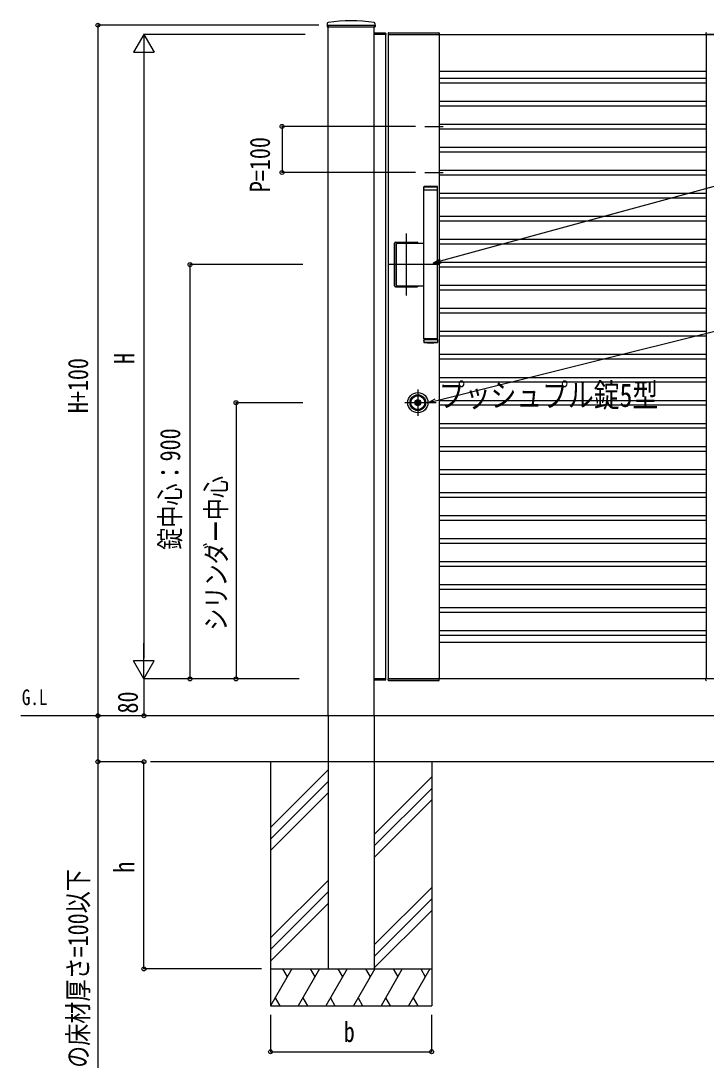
# Model space of a CAD drawing. Units: millimetres, scale not verified. Extents: x -4205 to 4205, y -2970 to 2970.
# Drawn here: x -1203 to 285, y -976 to 1282 of the extents above; entities that cross this region are included whole.
import ezdxf
from ezdxf.enums import TextEntityAlignment as Align

# ---------------------------------------------------------------- set-up
doc = ezdxf.new("R2010")
doc.units = ezdxf.units.MM
doc.header["$LTSCALE"] = 10
for name, color, linetype in [('0-3_USER1', 3, 'Continuous'), ('0-4_YKK_12', 2, 'Continuous'), ('0-6_YKK_A1', 4, 'Continuous'), ('0-7_YKK_D', 6, 'Continuous')]:
    doc.layers.add(name, color=color, linetype=linetype)
doc.styles.add('ＭＳ ゴシック', font='')
doc.styles.get('ＭＳ ゴシック').set_extended_font_data('MS Gothic')

msp = doc.modelspace()

# ---------------------------------------------------------------- linework, layer by layer
at = {"layer": '0-4_YKK_12'}
for p, q in [((-365.98, 684.94), (-365.98, 819.72)), ((-292.95, 752.33), (-404.98, 752.33)), ((-340.98, 480.6), (-340.98, 424.06)), ((-312.71, 452.33), (-369.25, 452.33))]:
    msp.add_line(p, q, dxfattribs=at)
at = {"layer": '0-6_YKK_A1'}
for p, q in [((-537.73, 1276.02), (-538.08, 1269.36)), ((-537.58, 1268.83), (-434.38, 1268.83)), ((-535.98, 1272.33), (-535.98, 1268.83)), ((-535.98, -227.67), (-535.98, 1268.83)), ((-435.98, -227.67), (-435.98, 1268.83)), ((-434.23, 1276.02), (-433.88, 1269.36)), ((-436.18, 1252.33), (-436.07, 1254.36)), ((-410.68, 1252.33), (-436.18, 1252.33)), ((-410.98, 1252.33), (-435.98, 1252.33)), ((-411.29, 1254.83), (-435.57, 1254.83)), ((-410.79, 1254.36), (-410.68, 1252.33)), ((-405.35, 1254.88), (-405.48, 1252.33)), ((-405.48, 1252.33), (-294.48, 1252.33)), ((-404.35, 1255.83), (-295.61, 1255.83)), ((-294.98, 1252.33), (-294.98, -147.67)), ((-294.61, 1254.88), (-294.48, 1252.33)), ((284.65, 1254.88), (284.52, 1252.33)), ((395.52, 1252.33), (284.52, 1252.33)), ((285.02, 1252.33), (285.02, -147.67)), ((-294.98, 1172.33), (285.02, 1172.33)), ((-294.98, 1157.33), (285.02, 1157.33)), ((-294.98, 1147.33), (285.02, 1147.33)), ((-294.98, 1107.33), (285.02, 1107.33)), ((-294.98, 1097.33), (285.02, 1097.33)), ((-325.98, 1052.33), (-285.98, 1052.33)), ((-294.98, 1057.33), (285.02, 1057.33)), ((-294.98, 1047.33), (285.02, 1047.33)), ((-294.98, 1007.33), (285.02, 1007.33)), ((-294.98, 997.33), (285.02, 997.33)), ((-325.98, 952.33), (-285.98, 952.33)), ((-294.98, 957.33), (285.02, 957.33)), ((-294.98, 947.33), (285.02, 947.33)), ((-327.98, 921.33), (-297.98, 921.33)), ((-327.98, 914.83), (-327.98, 921.33)), ((-327.98, 918.61), (-327.98, 917.61)), ((-327.98, 914.83), (-297.98, 914.83)), ((-327.98, 590.83), (-327.98, 913.83)), ((-297.98, 913.83), (-327.98, 913.83)), ((-326.98, 913.83), (-326.98, 914.83)), ((-298.98, 913.83), (-298.98, 914.83)), ((-297.98, 921.33), (-298.48, 921.83)), ((-297.98, 914.83), (-297.98, 921.33)), ((-297.98, 590.83), (-297.98, 913.83)), ((-294.98, 907.33), (285.02, 907.33)), ((-294.98, 897.33), (285.02, 897.33)), ((-294.98, 857.33), (285.02, 857.33)), ((-294.98, 847.33), (285.02, 847.33)), ((-391.48, 705.83), (-391.48, 798.83)), ((-390.98, 706.33), (-390.98, 798.33)), ((-389.48, 800.83), (-342.48, 800.83)), ((-388.98, 800.33), (-342.98, 800.33)), ((-387.33, 707.83), (-387.33, 796.83)), ((-385.33, 798.83), (-327.98, 798.83)), ((-294.98, 807.33), (285.02, 807.33)), ((-294.98, 797.33), (285.02, 797.33)), ((-294.98, 757.33), (285.02, 757.33)), ((-294.98, 747.33), (285.02, 747.33)), ((-389.48, 703.83), (-342.48, 703.83)), ((-388.98, 704.33), (-342.98, 704.33)), ((-385.33, 705.83), (-327.98, 705.83)), ((-294.98, 707.33), (285.02, 707.33)), ((-294.98, 697.33), (285.02, 697.33)), ((-294.98, 657.33), (285.02, 657.33)), ((-294.98, 647.33), (285.02, 647.33)), ((-297.98, 590.83), (-327.98, 590.83)), ((-327.98, 589.83), (-297.98, 589.83)), ((-327.98, 589.83), (-327.98, 583.33)), ((-327.98, 586.05), (-327.98, 587.05)), ((-326.98, 590.83), (-326.98, 589.83)), ((-298.98, 590.83), (-298.98, 589.83)), ((-297.98, 589.83), (-297.98, 583.33)), ((-294.98, 607.33), (285.02, 607.33)), ((-294.98, 597.33), (285.02, 597.33)), ((-327.98, 583.33), (-297.98, 583.33)), ((-297.98, 583.33), (-298.48, 582.83)), ((-294.98, 557.33), (285.02, 557.33)), ((-294.98, 547.33), (285.02, 547.33)), ((-294.98, 507.33), (285.02, 507.33)), ((-294.98, 497.33), (285.02, 497.33)), ((-345.14, 451.39), (-345.14, 453.27)), ((-344.84, 453.57), (-344.19, 453.57)), ((-344.08, 453.61), (-343.89, 453.73)), ((-343.89, 453.73), (-342.83, 453.73)), ((-342.83, 453.73), (-342.67, 453.16)), ((-342.48, 453.01), (-342.29, 453.01)), ((-342.02, 452.2), (-342.3, 451.48)), ((-342.02, 453.36), (-342.1, 453.14)), ((-342.02, 453.36), (-340.87, 453.36)), ((-341.88, 452.29), (-341.65, 452.29)), ((-341.5, 452.17), (-341.39, 451.54)), ((-340.46, 452.49), (-340.57, 453.12)), ((-340.08, 452.37), (-340.31, 452.37)), ((-339.94, 452.46), (-339.66, 453.18)), ((-339.48, 451.65), (-339.67, 451.65)), ((-339.38, 453.36), (-339.23, 453.36)), ((-339.14, 453.73), (-339.23, 453.36)), ((-338.07, 453.73), (-339.14, 453.73)), ((-337.88, 453.61), (-338.07, 453.73)), ((-337.12, 453.57), (-337.77, 453.57)), ((-336.82, 451.39), (-336.82, 453.27)), ((-294.98, 457.33), (285.02, 457.33)), ((-344.84, 451.09), (-344.19, 451.09)), ((-344.08, 451.05), (-343.89, 450.92)), ((-343.89, 450.92), (-342.83, 450.92)), ((-342.83, 450.92), (-342.73, 451.29)), ((-342.58, 451.29), (-342.73, 451.29)), ((-339.94, 451.29), (-341.09, 451.29)), ((-339.94, 451.29), (-339.86, 451.52)), ((-339.14, 450.92), (-339.29, 451.5)), ((-338.07, 450.92), (-339.14, 450.92)), ((-337.88, 451.05), (-338.07, 450.92)), ((-337.12, 451.09), (-337.77, 451.09)), ((-294.98, 447.33), (285.02, 447.33)), ((-294.98, 407.33), (285.02, 407.33)), ((-294.98, 397.33), (285.02, 397.33)), ((-294.98, 357.33), (285.02, 357.33)), ((-294.98, 347.33), (285.02, 347.33)), ((-294.98, 307.33), (285.02, 307.33)), ((-294.98, 297.33), (285.02, 297.33)), ((-294.98, 257.33), (285.02, 257.33)), ((-294.98, 247.33), (285.02, 247.33)), ((-294.98, 207.33), (285.02, 207.33)), ((-294.98, 197.33), (285.02, 197.33)), ((-294.98, 157.33), (285.02, 157.33)), ((-294.98, 147.33), (285.02, 147.33)), ((-294.98, 107.33), (285.02, 107.33)), ((-294.98, 97.33), (285.02, 97.33)), ((-294.98, 57.33), (285.02, 57.33)), ((-294.98, 47.33), (285.02, 47.33)), ((-294.98, 7.33), (285.02, 7.33)), ((-294.98, -2.67), (285.02, -2.67)), ((-294.98, -42.67), (285.02, -42.67)), ((-294.98, -52.67), (285.02, -52.67)), ((-294.98, -67.67), (285.02, -67.67)), ((-436.18, -147.67), (-436.07, -149.7)), ((-410.68, -147.67), (-436.18, -147.67)), ((-411.29, -150.17), (-435.57, -150.17)), ((-410.79, -149.7), (-410.68, -147.67)), ((-405.48, -147.67), (-294.48, -147.67)), ((-405.35, -150.22), (-405.48, -147.67)), ((-404.35, -151.17), (-295.61, -151.17)), ((-294.61, -150.22), (-294.48, -147.67)), ((395.52, -147.67), (284.52, -147.67)), ((284.65, -150.22), (284.52, -147.67)), ((970.02, -227.67), (-1203.45, -227.67)), ((-535.98, -227.67), (-535.98, -777.67)), ((-435.98, -227.67), (-435.98, -777.67)), ((970.02, -327.67), (-921.71, -327.67)), ((-660.98, -327.67), (-660.98, -857.67)), ((-310.98, -327.67), (-310.98, -857.67)), ((-535.98, -345.46), (-660.98, -470.46)), ((-310.98, -360.46), (-435.98, -485.46)), ((-535.98, -370.46), (-660.98, -495.46)), ((-535.98, -395.46), (-660.98, -520.46)), ((-310.98, -385.46), (-435.98, -510.46)), ((-310.98, -410.46), (-435.98, -535.46)), ((-535.98, -585.46), (-660.98, -710.46)), ((-310.98, -600.46), (-435.98, -725.46)), ((-535.98, -610.46), (-660.98, -735.46)), ((-310.98, -625.46), (-435.98, -750.46)), ((-535.98, -635.46), (-660.98, -760.46)), ((-310.98, -650.46), (-435.98, -775.46)), ((-660.98, -777.67), (-310.98, -777.67)), ((-614.79, -777.67), (-660.98, -857.67)), ((-634.79, -777.67), (-624.79, -794.99)), ((-554.79, -777.67), (-600.98, -857.67)), ((-574.79, -777.67), (-564.79, -794.99)), ((-494.79, -777.67), (-540.98, -857.67)), ((-535.98, -777.67), (-435.98, -777.67)), ((-514.79, -777.67), (-504.79, -794.99)), ((-434.79, -777.67), (-480.98, -857.67)), ((-454.79, -777.67), (-444.79, -794.99)), ((-374.79, -777.67), (-420.98, -857.67)), ((-394.79, -777.67), (-384.79, -794.99)), ((-314.79, -777.67), (-360.98, -857.67)), ((-334.79, -777.67), (-324.79, -794.99)), ((-660.98, -857.67), (-310.98, -857.67)), ((-650.98, -840.35), (-640.98, -857.67)), ((-590.98, -840.35), (-580.98, -857.67)), ((-530.98, -840.35), (-520.98, -857.67)), ((-470.98, -840.35), (-460.98, -857.67)), ((-410.98, -840.35), (-400.98, -857.67)), ((-350.98, -840.35), (-340.98, -857.67))]:
    msp.add_line(p, q, dxfattribs=at)
for points in [[(-535.98, 1272.33), (-435.98, 1272.33), (-435.98, 1268.83)], [(-410.98, 1252.33), (-410.98, -147.67), (-435.98, -147.67)], [(-404.98, -147.67), (-404.98, 1252.33), (395.02, 1252.33), (395.02, 1177.33)], [(-298.48, 921.83), (-327.48, 921.83), (-327.98, 921.33)], [(-298.48, 582.83), (-327.48, 582.83), (-327.98, 583.33)], [(395.02, -72.67), (395.02, -147.67), (-404.98, -147.67)]]:
    msp.add_lwpolyline(points, dxfattribs=at)
for radius in [22, 17, 15, 6.35, 5.6, 4.3]:
    msp.add_circle((-340.98, 452.33), radius, dxfattribs=at)
for centre, radius, start, end in [((-537.58, 1269.33), 0.5, 177, 270), ((-535.73, 1275.91), 2, 99.00123, 177), ((-485.98, 961.83), 320, 80.99877, 99.00123), ((-436.23, 1275.91), 2, 3, 80.99877), ((-434.38, 1269.33), 0.5, 270, 3), ((-435.57, 1254.33), 0.5, 90, 177), ((-411.29, 1254.33), 0.5, 3, 90), ((-404.35, 1254.83), 1, 90, 177), ((-295.61, 1254.83), 1, 3, 90), ((285.65, 1254.83), 1, 90, 177), ((-312.98, 739.83), 182.5, 85.75781, 94.24219), ((-389.48, 798.83), 2, 90, 180), ((-388.98, 798.33), 2, 90, 180), ((-385.33, 796.83), 2, 90, 180), ((-342.98, 798.33), 2, 14.47751, 90), ((-342.48, 798.83), 2, 0, 90), ((-389.48, 705.83), 2, 180, 270), ((-388.98, 706.33), 2, 180, 270), ((-385.33, 707.83), 2, 180, 270), ((-342.98, 706.33), 2, 270, 345.52249), ((-342.48, 705.83), 2, 270, 0), ((-342.48, 705.83), 2, 358.47685, 0), ((-312.98, 764.83), 182.5, 265.75781, 274.24219), ((-344.84, 453.27), 0.3, 90, 180), ((-344.19, 453.77), 0.2, 270, 305), ((-342.48, 453.21), 0.2, 195, 270), ((-342.29, 453.21), 0.2, 270, 340), ((-341.88, 452.14), 0.15, 90, 158), ((-341.65, 452.14), 0.15, 10, 90), ((-340.87, 453.06), 0.3, 10, 90), ((-340.31, 452.52), 0.15, 190, 270), ((-340.08, 452.52), 0.15, 270, 338), ((-339.67, 451.45), 0.2, 90, 160), ((-339.38, 453.06), 0.3, 90, 158), ((-339.48, 451.45), 0.2, 15, 90), ((-337.77, 453.77), 0.2, 235, 270), ((-337.12, 453.27), 0.3, 0, 90), ((-344.84, 451.39), 0.3, 180, 270), ((-344.19, 450.89), 0.2, 55, 90), ((-342.58, 451.59), 0.3, 270, 338), ((-341.09, 451.59), 0.3, 190, 270), ((-337.77, 450.89), 0.2, 90, 125), ((-337.12, 451.39), 0.3, 270, 0), ((-435.57, -149.67), 0.5, 183, 270), ((-411.29, -149.67), 0.5, 270, 357), ((-404.35, -150.17), 1, 183, 270), ((-295.61, -150.17), 1, 270, 357), ((285.65, -150.17), 1, 183, 270)]:
    msp.add_arc(centre, radius, start, end, dxfattribs=at)
at = {"layer": '0-7_YKK_D'}
for p, q in [((-555.98, 1272.33), (-1036.98, 1272.33)), ((-1035.98, 1272.33), (-1035.98, -227.67)), ((-935.98, 1252.33), (-958.48, 1213.36)), ((-585.98, 1252.33), (-936.98, 1252.33)), ((-935.98, 1252.33), (-913.48, 1213.36)), ((-935.98, 1252.33), (-935.98, 1174.39)), ((-958.48, 1213.36), (-913.48, 1213.36)), ((-935.98, 1207.33), (-935.98, -102.67)), ((-345.98, 1052.33), (-636.98, 1052.33)), ((-635.98, 1052.33), (-635.98, 952.33)), ((-345.98, 952.33), (-636.98, 952.33)), ((-591.06, 752.33), (-836.98, 752.33)), ((-835.98, 752.33), (-835.98, -147.67)), ((-591.06, 452.33), (-736.98, 452.33)), ((-735.98, 452.33), (-735.98, -147.67)), ((-935.98, -147.67), (-935.98, -69.73)), ((-935.98, -147.67), (-958.48, -108.7)), ((-913.48, -108.7), (-958.48, -108.7)), ((-935.98, -147.67), (-913.48, -108.7)), ((-598.47, -147.67), (-936.98, -147.67)), ((-598.47, -147.67), (-936.98, -147.67)), ((-935.98, -147.67), (-935.98, -227.67)), ((-598.47, -147.67), (-836.98, -147.67)), ((-598.47, -147.67), (-736.98, -147.67)), ((-685.62, -227.67), (-1036.98, -227.67)), ((-1005.16, -227.67), (-1036.98, -227.67)), ((-855.98, -227.67), (-936.98, -227.67)), ((-941.71, -327.67), (-1036.98, -327.67)), ((-942, -327.67), (-934.98, -327.67)), ((-935.98, -777.66), (-935.98, -327.67)), ((-680.97, -777.66), (-936.98, -777.66)), ((-661, -877.67), (-661, -958.67)), ((-311, -877.67), (-311, -958.67)), ((-661, -957.67), (-311, -957.67))]:
    msp.add_line(p, q, dxfattribs=at)
for points in [[(-307.98, 755.57), (-291.58, 760.06), (603.02, 1004.77), (1251.75, 1004.77)], [(-290.38, 755.66), (-307.98, 755.57), (-292.78, 764.45)], [(-318.98, 452.33), (-302.48, 456.44), (640.7, 691.41), (934.3, 691.41)], [(-301.38, 452.02), (-318.98, 452.33), (-303.59, 460.86)], [(-1035.98, -227.67), (-1035.98, -327.67), (-1035.98, -1480.67)]]:
    msp.add_lwpolyline(points, dxfattribs=at)
for centre in [(-1035.98, 1272.33), (-635.98, 1052.33), (-635.98, 952.33), (-835.98, 752.33), (-735.98, 452.33), (-835.98, -147.67), (-735.98, -147.67), (-1035.98, -227.67), (-1035.98, -227.67), (-935.98, -227.67), (-1035.98, -327.67), (-935.98, -327.67), (-935.98, -777.66), (-661, -957.67), (-311, -957.67)]:
    msp.add_circle(centre, 4.25, dxfattribs=at)

# ---------------------------------------------------------------- texts
at = {"layer": '0-3_USER1', "style": 'ＭＳ ゴシック', "width": 0.8}
for s, height, p in [('プッシュプル錠5型', 51.32, (-294.98, 427.62)), ('G.L', 33.99, (-1201.18, -214.84))]:
    msp.add_text(s, height=height, dxfattribs=at).set_placement(p, align=Align.BOTTOM_LEFT)
at = {"layer": '0-7_YKK_D', "style": 'ＭＳ ゴシック', "width": 0.8}
for s, p in [('P=100', (-648.98, 909.53)), ('H+100', (-1043.98, 429.53)), ('H', (-943.98, 536.33)), ('錠中心：900', (-843.98, 132.73)), ('シリンダー中心', (-743.98, -42.87)), ('80', (-935.98, -222.87)), ('インターロッキング等の床材厚さ=100以下', (-1043.98, -1472.67)), ('h', (-943.98, -568.67))]:
    msp.add_text(s, height=43.99, rotation=90, dxfattribs=at).set_placement(p, align=Align.BOTTOM_LEFT)
msp.add_text('b', height=43.99, dxfattribs=at).set_placement((-502, -949.67), align=Align.BOTTOM_LEFT)

doc.saveas('drawing.dxf')
